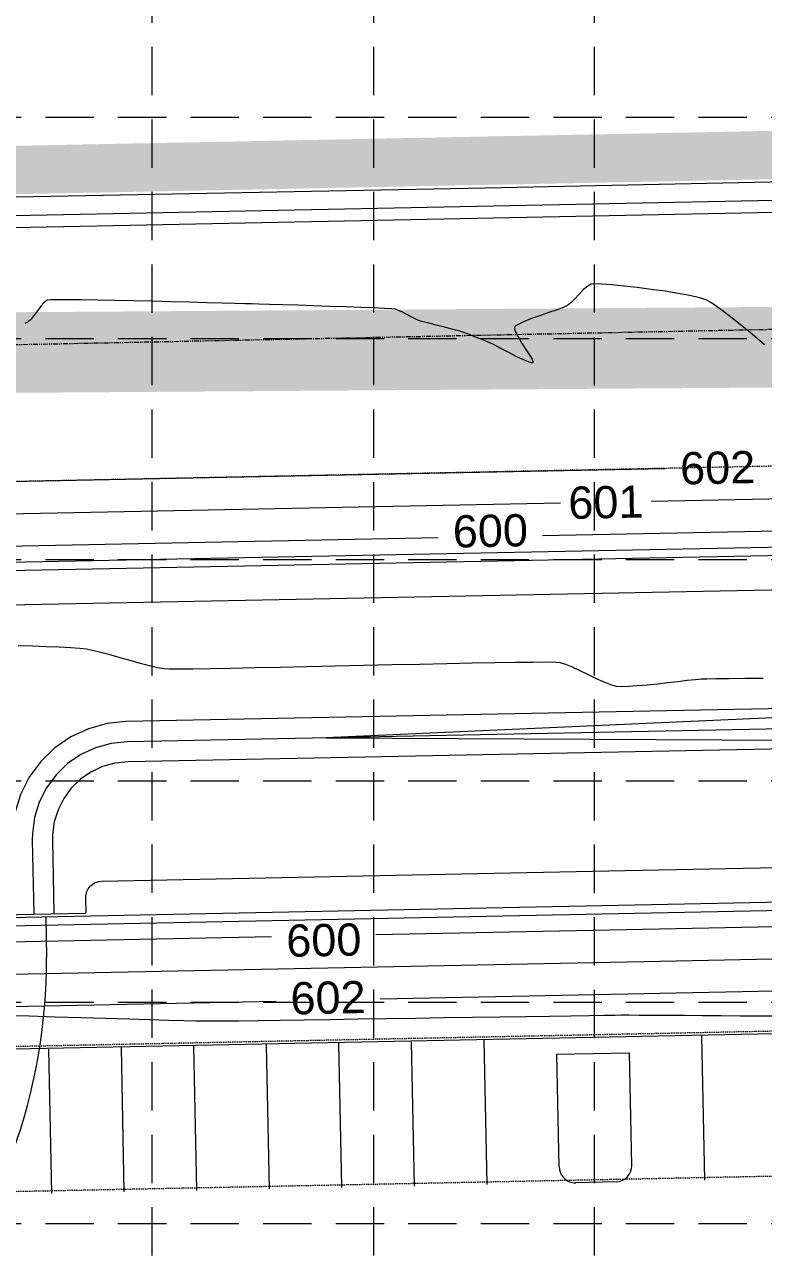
# Model space of a CAD drawing. Extents: x 2140663 to 2528301, y 336313 to 7007653.
# Drawn here: x 2527460.4 to 2527552, y 7007345.7 to 7007498.8 of the extents above; entities that cross this region are included whole.
import ezdxf

# ---------------------------------------------------------------- set-up
doc = ezdxf.new("R2010")
doc.units = 0
doc.header["$MEASUREMENT"] = 0
for name, pattern in [('HIDDEN', [0.375, 0.25, -0.125]), ('PHANTOM2', [1.25, 0.625, -0.125, 0.125, -0.125, 0.125, -0.125]), ('xdrc002pt$0$HIDDEN2', [0.1875, 0.125, -0.0625])]:
    doc.linetypes.add(name, pattern=pattern)
for name, color, linetype in [('1 EXISTING CONTOURS', 43, 'Continuous'), ('1 SILT FENCE', 200, 'Continuous'), ('GRID', 254, 'HIDDEN'), ('LIMITS OF DISTURBANCE', 1, 'HIDDEN'), ('xdrc002ar$0$xdrc002ar$0$C-PKNG-FACE-N', 1, 'Continuous'), ('xdrc002ar$0$xdrc002ar$0$C-PKNG-STRP-N', 6, 'Continuous'), ('xdrc002bs$0$C-STRM-PIPE-E', 5, 'Continuous'), ('xdrc002bs$0$v-pave-exst', 6, 'Continuous'), ('xdrc002GR$0$C-DETN-PONDSRF-FLT', 7, 'Continuous'), ('xdrc002GR$0$c-pond-cont-n', 5, 'Continuous'), ('xdrc002pt$0$V-ESMT-ACCS-N', 2, 'xdrc002pt$0$HIDDEN2'), ('xdrc002pt$0$V-ESMT-STRM-N', 2, 'xdrc002pt$0$HIDDEN2'), ('xdrc002pt$0$v-prop-line', 3, 'PHANTOM2'), ('xdrc002STM$0$C-STRM-PIPE-N', 5, 'Continuous')]:
    doc.layers.add(name, color=color, linetype=linetype)
doc.styles.get("Standard").update_dxf_attribs({"font": 'ARIAL.TTF'})

msp = doc.modelspace()

# ---------------------------------------------------------------- linework, layer by layer
at = {"layer": '1 EXISTING CONTOURS', "color": 43, "lineweight": 0}
for points, elevation in [([(2527529.698996679, 7007465.874161232), (2527529.158923559, 7007465.320009507)], 602), ([(2527530.633050315, 7007466.566630629), (2527530.203151247, 7007466.319619422)], 602), ([(2527533.198310841, 7007466.460963116), (2527531.969796301, 7007466.556983224)], 602), ([(2527538.072299672, 7007465.907942439), (2527536.337239275, 7007466.128123951)], 602), ([(2527464.467845173, 7007464.621933766), (2527463.571109739, 7007464.599084766)], 602), ([(2527465.786729719, 7007464.62457361), (2527464.467845173, 7007464.621933766)], 602), ([(2527467.45623376, 7007464.609784995), (2527465.786729719, 7007464.62457361)], 602), ([(2527469.404827681, 7007464.580348619), (2527467.45623376, 7007464.609784995)], 602), ([(2527471.560981865, 7007464.539045177), (2527469.404827681, 7007464.580348619)], 602), ([(2527473.853166695, 7007464.488655369), (2527471.560981865, 7007464.539045177)], 602), ([(2527480.830608894, 7007464.310774713), (2527478.559509826, 7007464.371739441)], 602), ([(2527528.621268832, 7007464.746917694), (2527528.124369445, 7007464.244639239)], 602), ([(2527542.887744608, 7007465.132175458), (2527541.435229087, 7007465.401649422)], 602), ([(2527544.896493538, 7007464.602166487), (2527544.070725009, 7007464.862908222)], 602), ([(2527486.457260709, 7007464.151221853), (2527484.851013952, 7007464.197735223)], 602), ([(2527487.698830795, 7007464.115086998), (2527486.457260709, 7007464.151221853)], 602), ([(2527490.759071819, 7007464.028223293), (2527489.434675057, 7007464.066134959)], 602), ([(2527494.238608266, 7007463.924662135), (2527492.389633388, 7007463.980393354)], 602), ([(2527500.218497811, 7007463.730230769), (2527498.240791973, 7007463.797563846)], 602), ([(2527502.063610978, 7007463.663064395), (2527500.218497811, 7007463.730230769)], 602), ([(2527503.68837998, 7007463.598081727), (2527502.063610978, 7007463.663064395)], 602), ([(2527505.00505332, 7007463.537299754), (2527503.68837998, 7007463.598081727)], 602), ([(2527505.925879504, 7007463.482735476), (2527505.00505332, 7007463.537299754)], 602), ([(2527506.363107036, 7007463.436405889), (2527505.925879504, 7007463.482735476)], 602), ([(2527507.248569231, 7007463.058236775), (2527506.758600751, 7007463.293203061)], 602), ([(2527507.785309728, 7007462.774230865), (2527507.248569231, 7007463.058236775)], 602), ([(2527527.706562344, 7007463.90292759), (2527527.224406073, 7007463.68192525)], 602), ([(2527547.730989074, 7007462.636229538), (2527546.540058142, 7007463.547729655)], 602), ([(2527509.199135834, 7007462.055213709), (2527508.808295779, 7007462.229995498)], 602), ([(2527513.070659566, 7007461.052624688), (2527512.171652799, 7007461.277020498)], 602), ([(2527521.156525412, 7007461.245540262), (2527521.127657783, 7007461.191984371)], 602), ([(2527521.270519501, 7007461.361617391), (2527521.156525412, 7007461.245540262)], 602), ([(2527521.567807775, 7007461.55539861), (2527521.270519501, 7007461.361617391)], 602), ([(2527514.857267193, 7007460.530790686), (2527514.345216819, 7007460.708669447)], 602), ([(2527516.930204738, 7007459.730318206), (2527516.218477645, 7007460.012794383)], 602), ([(2527517.571057755, 7007459.470617591), (2527516.930204738, 7007459.730318206)], 602), ([(2527521.127657783, 7007461.191984371), (2527521.113318415, 7007461.126201108)], 602), ([(2527521.12637283, 7007460.958694246), (2527521.237265858, 7007460.629548341)], 602), ([(2527521.519111069, 7007460.078803298), (2527522.008626355, 7007459.282350034)], 602), ([(2527552.146615169, 7007459.040877457), (2527550.587081023, 7007460.326447184)], 602), ([(2527518.608412941, 7007459.001940429), (2527518.072320201, 7007459.262513219)], 602), ([(2527522.549317719, 7007458.458935237), (2527523.0326729, 7007457.708269121)], 602), ([(2527522.348507152, 7007457.107529528), (2527521.42879119, 7007457.541097135)], 602), ([(2527522.930244618, 7007456.876575669), (2527522.348507152, 7007457.107529528)], 602), ([(2527523.23390989, 7007456.799168062), (2527522.930244618, 7007456.876575669)], 602), ([(2527523.0326729, 7007457.708269121), (2527523.305154753, 7007457.227120541)], 602), ([(2527523.357912568, 7007456.803256931), (2527523.23390989, 7007456.799168062)], 602), ([(2527523.393325664, 7007456.824023782), (2527523.357912568, 7007456.803256931)], 602), ([(2527523.411853903, 7007456.858671787), (2527523.393325664, 7007456.824023782)], 602), ([(2527523.406438019, 7007456.969402586), (2527523.411853903, 7007456.858671787)], 602), ([(2527463.048985527, 7007421.551390746), (2527461.321194779, 7007421.614519555)], 603), ([(2527464.662125752, 7007421.481626939), (2527463.048985527, 7007421.551390746)], 603), ([(2527467.214526002, 7007421.328642284), (2527466.078133296, 7007421.40684012)], 603), ([(2527475.854611652, 7007419.173898149), (2527474.70237826, 7007419.477909573)], 603), ([(2527476.864399173, 7007418.93945643), (2527475.854611652, 7007419.173898149)], 603), ([(2527478.30023749, 7007418.776750113), (2527477.674754983, 7007418.801625427)], 603), ([(2527479.510623636, 7007418.772981381), (2527478.30023749, 7007418.776750113)], 603), ([(2527481.240541672, 7007418.78791388), (2527479.510623636, 7007418.772981381)], 603), ([(2527483.424619846, 7007418.81914226), (2527481.240541672, 7007418.78791388)], 603), ([(2527485.997486405, 7007418.864261166), (2527483.424619846, 7007418.81914226)], 603), ([(2527488.8937696, 7007418.920865249), (2527485.997486405, 7007418.864261166)], 603), ([(2527492.04809768, 7007418.986549156), (2527488.8937696, 7007418.920865249)], 603), ([(2527502.405633713, 7007419.214026303), (2527498.869401488, 7007419.135535034)], 603), ([(2527512.732190663, 7007419.436629204), (2527509.402400052, 7007419.366978739)], 603), ([(2527515.862423901, 7007419.498522029), (2527512.732190663, 7007419.436629204)], 603), ([(2527518.727728013, 7007419.550251865), (2527515.862423901, 7007419.498522029)], 603), ([(2527521.26273125, 7007419.58941336), (2527518.727728013, 7007419.550251865)], 603), ([(2527525.080348091, 7007419.620409916), (2527523.40206186, 7007419.613601161)], 603), ([(2527526.232218192, 7007419.607434275), (2527525.080348091, 7007419.620409916)], 603), ([(2527526.792300414, 7007419.572268884), (2527526.232218192, 7007419.607434275)], 603), ([(2527527.49009639, 7007419.366164172), (2527526.792300414, 7007419.572268884)], 603), ([(2527529.286169602, 7007418.570173728), (2527528.338089358, 7007419.015808397)], 603), ([(2527531.282153068, 7007417.588956393), (2527530.28422741, 7007418.078232337)], 603), ([(2527538.846213347, 7007416.925271347), (2527537.563883379, 7007416.790803679)], 603), ([(2527541.401922806, 7007417.215505482), (2527540.145121414, 7007417.071165957)], 603), ([(2527543.554466464, 7007417.447591163), (2527542.557932748, 7007417.345307893)], 603), ([(2527544.33283918, 7007417.509373267), (2527543.554466464, 7007417.447591163)], 603), ([(2527546.115531767, 7007417.549836501), (2527544.969433319, 7007417.529652518)], 603), ([(2527547.708492944, 7007417.570951521), (2527546.115531767, 7007417.549836501)], 603), ([(2527551.984437177, 7007417.620079898), (2527549.685675274, 7007417.594023885)], 603), ([(2527534.403209819, 7007416.585782588), (2527533.774039998, 7007416.626842953)], 603), ([(2527537.563883379, 7007416.790803679), (2527536.356816285, 7007416.680744978)], 603), ([(2527464.166793691, 7007375.597729858), (2527460.916677022, 7007375.698551412)], 604), ([(2527515.93096206, 7007375.534720627), (2527512.419250801, 7007375.479294798)], 604), ([(2527525.463211483, 7007375.68467005), (2527522.512981335, 7007375.638547062)], 604), ([(2527530.381918135, 7007375.759641519), (2527528.106203394, 7007375.725414472)], 604), ([(2527533.591360373, 7007375.803988257), (2527532.230316773, 7007375.786212385)], 604), ([(2527534.405010004, 7007375.811830327), (2527533.591360373, 7007375.803988257)], 604), ([(2527536.600040486, 7007375.807754044), (2527535.310254508, 7007375.812329959)], 604), ([(2527538.215205307, 7007375.798972626), (2527536.600040486, 7007375.807754044)], 604), ([(2527540.096586342, 7007375.786855748), (2527538.215205307, 7007375.798972626)], 604), ([(2527542.185020961, 7007375.772273454), (2527540.096586342, 7007375.786855748)], 604), ([(2527546.746400428, 7007375.739192798), (2527544.421346533, 7007375.756095788)], 604), ([(2527553.662305753, 7007375.692832303), (2527551.426042669, 7007375.706691011)], 604), ([(2527470.414503802, 7007375.402995141), (2527467.353874383, 7007375.498323366)], 604), ([(2527473.285266652, 7007375.314408393), (2527470.414503802, 7007375.402995141)], 604), ([(2527475.902747639, 7007375.235226324), (2527473.285266652, 7007375.314408393)], 604), ([(2527480.124202832, 7007375.115729059), (2527478.203531464, 7007375.168112145)], 604), ([(2527481.601346447, 7007375.080740278), (2527480.124202832, 7007375.115729059)], 604), ([(2527482.571547014, 7007375.065809005), (2527481.601346447, 7007375.080740278)], 604), ([(2527484.999808786, 7007375.08006965), (2527483.519024485, 7007375.067656946)], 604), ([(2527486.953860982, 7007375.101908307), (2527484.999808786, 7007375.08006965)], 604), ([(2527489.321142141, 7007375.13203411), (2527486.953860982, 7007375.101908307)], 604), ([(2527492.041613328, 7007375.169308246), (2527489.321142141, 7007375.13203411)], 604), ([(2527495.055235611, 7007375.21259191), (2527492.041613328, 7007375.169308246)], 604), ([(2527498.301970058, 7007375.260746289), (2527495.055235611, 7007375.21259191)], 604), ([(2527505.254619704, 7007375.367111965), (2527501.721777732, 7007375.312632577)], 604)]:
    msp.add_lwpolyline(points, dxfattribs=dict(at, elevation=elevation))
at = {"layer": '1 EXISTING CONTOURS', "color": 43, "lineweight": 0, "extrusion": (0.6621362385689307, -0.7493834809853953, 0), "elevation": -3577710.161900389}
msp.add_lwpolyline([(6533986.772704476, 602.0000000000007), (6533986.099945365, 602.0000000000007)], dxfattribs=at)
at = {"layer": '1 EXISTING CONTOURS', "color": 43, "lineweight": 0, "extrusion": (0.06253413427245894, -0.998042825759894, 0), "elevation": -6835694.793593096}
msp.add_lwpolyline([(2960790.123712466, 602), (2960789.670391677, 602)], dxfattribs=at)
at = {"layer": '1 EXISTING CONTOURS', "color": 43, "lineweight": 0, "extrusion": (-0.04292646341843721, -0.9990782345434143, 0), "elevation": -7109505.325013206}
msp.add_lwpolyline([(2224396.421321863, 602), (2224395.536193558, 602)], dxfattribs=at)
at = {"layer": '1 EXISTING CONTOURS', "color": 43, "lineweight": 0, "extrusion": (-0.09766028240477861, -0.9952198095097479, 0), "elevation": -7220809.042360148}
msp.add_lwpolyline([(1831101.446805583, 602), (1831099.954632806, 602)], dxfattribs=at)
at = {"layer": '1 EXISTING CONTOURS', "color": 43, "lineweight": 0, "extrusion": (-0.1124181196270082, -0.9936609916765011, 0), "elevation": -7247186.624332511}
msp.add_lwpolyline([(1723748.097885923, 602), (1723746.433446501, 602)], dxfattribs=at)
at = {"layer": '1 EXISTING CONTOURS', "color": 43, "lineweight": 0, "extrusion": (-0.1402955517810549, -0.9901096697590875, 0), "elevation": -7292762.104461861}
msp.add_lwpolyline([(1519425.335748713, 602), (1519423.589926435, 602)], dxfattribs=at)
at = {"layer": '1 EXISTING CONTOURS', "color": 43, "lineweight": 0, "extrusion": (0.6012822326825141, -0.7990367179675356, 0), "elevation": -4079502.781189709}
msp.add_lwpolyline([(6232999.806604207, 602.0000000000007), (6232999.350584207, 602.0000000000007)], dxfattribs=at)
at = {"layer": '1 EXISTING CONTOURS', "color": 43, "lineweight": 0, "extrusion": (0.1129996261919889, -0.9935950304225917, 0), "elevation": -6676979.562763594}
msp.add_lwpolyline([(3303116.124078948, 602.0000000000007), (3303115.718424036, 602.0000000000007)], dxfattribs=at)
at = {"layer": '1 EXISTING CONTOURS', "color": 43, "lineweight": 0, "extrusion": (-0.02405033262642864, -0.9997107489171846, 0), "elevation": -7066224.158837496}
msp.add_lwpolyline([(2358213.284165562, 602.0000000000003), (2358210.926797831, 602.0000000000003)], dxfattribs=at)
at = {"layer": '1 EXISTING CONTOURS', "color": 43, "lineweight": 0, "extrusion": (-0.02562104785963891, -0.9996717270717294, 0), "elevation": -7069920.660027792}
msp.add_lwpolyline([(2347110.276678904, 602), (2347107.926250049, 602)], dxfattribs=at)
at = {"layer": '1 EXISTING CONTOURS', "color": 43, "lineweight": 0, "extrusion": (-0.0277724010593332, -0.9996142724768389, 0), "elevation": -7074955.55021993}
msp.add_lwpolyline([(2331893.924270164, 602.0000000000007), (2331891.802440467, 602.0000000000007)], dxfattribs=at)
at = {"layer": '1 EXISTING CONTOURS', "color": 43, "lineweight": 0, "extrusion": (0.7292951426678616, -0.6841992362470626, 0), "elevation": -2951187.681423947}
msp.add_lwpolyline([(6839843.940424107, 602.0000000000007), (6839843.15460808, 602.0000000000007)], dxfattribs=at)
at = {"layer": '1 EXISTING CONTOURS', "color": 43, "lineweight": 0, "extrusion": (-0.1579092606488681, -0.9874536269624654, 0), "elevation": -7318669.325969116}
msp.add_lwpolyline([(1389286.276917893, 602), (1389284.621777996, 602)], dxfattribs=at)
at = {"layer": '1 EXISTING CONTOURS', "color": 43, "lineweight": 0, "extrusion": (-0.2219409068011795, -0.9750601180892747, 0), "elevation": -7393664.939770391}
msp.add_lwpolyline([(909264.3140257192, 602.0000000000007), (909263.1007872957, 602.0000000000007)], dxfattribs=at)
at = {"layer": '1 EXISTING CONTOURS', "color": 43, "lineweight": 0, "extrusion": (-0.4875366785194186, -0.8731025066383976, 0), "elevation": -7350505.752976569}
msp.add_lwpolyline([(-1209589.452088981, 602), (-1209590.232213051, 602)], dxfattribs=at)
at = {"layer": '1 EXISTING CONTOURS', "color": 43, "lineweight": 0, "extrusion": (0.8022086760880407, -0.5970437504982973, 0), "elevation": -2156210.225277577}
msp.add_lwpolyline([(7130453.174235133, 602), (7130452.455194709, 602)], dxfattribs=at)
at = {"layer": '1 EXISTING CONTOURS', "color": 43, "lineweight": 0, "extrusion": (0.7949168157756137, -0.6067184322213716, 0), "elevation": -2242435.101342282}
msp.add_lwpolyline([(7103808.837776602, 602), (7103808.121129081, 602)], dxfattribs=at)
at = {"layer": '1 EXISTING CONTOURS', "color": 43, "lineweight": 0, "extrusion": (0.7502227331761331, -0.6611851863326438, 0), "elevation": -2737071.52248743}
msp.add_lwpolyline([(6928279.968859953, 602.0000000000007), (6928279.343978079, 602.0000000000007)], dxfattribs=at)
at = {"layer": '1 EXISTING CONTOURS', "color": 43, "lineweight": 0, "extrusion": (-0.02847710631630494, -0.999594444970484, 0), "elevation": -7076597.740200853}
msp.add_lwpolyline([(2326907.513853993, 602), (2326905.61368956, 602)], dxfattribs=at)
at = {"layer": '1 EXISTING CONTOURS', "color": 43, "lineweight": 0, "extrusion": (-0.02851668049310404, -0.9995933167712029, 0), "elevation": -7076689.856112804}
msp.add_lwpolyline([(2326631.002427322, 602.0000000000007), (2326630.196735861, 602.0000000000007)], dxfattribs=at)
at = {"layer": '1 EXISTING CONTOURS', "color": 43, "lineweight": 0, "extrusion": (-0.02790631049779748, -0.9996105430788536, 0), "elevation": -7075267.865698664}
msp.add_lwpolyline([(2330952.618389877, 602), (2330951.687546893, 602)], dxfattribs=at)
at = {"layer": '1 EXISTING CONTOURS', "color": 43, "lineweight": 0, "extrusion": (-0.02932080311133979, -0.9995700528251665, 0), "elevation": -7078559.24777409}
msp.add_lwpolyline([(2320941.229742133, 602.0000000000007), (2320939.598479208, 602.0000000000007)], dxfattribs=at)
at = {"layer": '1 EXISTING CONTOURS', "color": 43, "lineweight": 0, "extrusion": (-0.03110958573974583, -0.9995159796997253, 0), "elevation": -7082701.468591856}
msp.add_lwpolyline([(2308273.560900842, 602.0000000000007), (2308271.580305501, 602.0000000000007)], dxfattribs=at)
at = {"layer": '1 EXISTING CONTOURS', "color": 43, "lineweight": 0, "extrusion": (-0.03235944270111569, -0.9994762961011499, 0), "elevation": -7085582.395952092}
msp.add_lwpolyline([(2299416.956871524, 602.0000000000007), (2299414.933264739, 602.0000000000007)], dxfattribs=at)
at = {"layer": '1 EXISTING CONTOURS', "color": 43, "lineweight": 0, "extrusion": (-0.3404554332277505, -0.9402606542792827, 0), "elevation": -7449345.429390657}
msp.add_lwpolyline([(-9213.792777756229, 602), (-9214.213399116416, 602)], dxfattribs=at)
at = {"layer": '1 EXISTING CONTOURS', "color": 43, "lineweight": 0, "extrusion": (0.3261436766658652, -0.9453202114473548, 0), "elevation": -5799960.010709824}
msp.add_lwpolyline([(4674760.57262676, 602), (4674759.374608699, 602)], dxfattribs=at)
at = {"layer": '1 EXISTING CONTOURS', "color": 43, "lineweight": 0, "extrusion": (-0.3260291398618337, 0.9453597198743731, 0), "elevation": 5800526.359229364}
msp.add_lwpolyline([(-4674058.91390715, 602.0000000000007), (-4674057.818759216, 602.0000000000007)], dxfattribs=at)
at = {"layer": '1 EXISTING CONTOURS', "color": 43, "lineweight": 0, "extrusion": (0.3446085994765107, -0.9387464584044181, 0), "elevation": -5707224.096863584}
msp.add_lwpolyline([(4787539.475742723, 602), (4787538.603809805, 602)], dxfattribs=at)
at = {"layer": '1 EXISTING CONTOURS', "color": 43, "lineweight": 0, "extrusion": (-0.6330929245392386, 0.7740758030699281, 0), "elevation": 3824148.340540699}
msp.add_lwpolyline([(-6392874.394895912, 602), (-6392873.855146316, 602)], dxfattribs=at)
at = {"layer": '1 EXISTING CONTOURS', "color": 43, "lineweight": 0, "extrusion": (-0.5736863975098139, -0.8190750376566313, 0), "elevation": -7189657.538338488}
msp.add_lwpolyline([(-1949836.240901356, 602), (-1949837.415929624, 602)], dxfattribs=at)
at = {"layer": '1 EXISTING CONTOURS', "color": 43, "lineweight": 0, "extrusion": (0.442494570771146, -0.8967711830997134, 0), "elevation": -5165702.187241135}
msp.add_lwpolyline([(5367317.835021761, 602.0000000000003), (5367317.369347138, 602.0000000000003)], dxfattribs=at)
at = {"layer": '1 EXISTING CONTOURS', "color": 43, "lineweight": 0, "extrusion": (-0.6770779582453659, 0.735911297955322, 0), "elevation": 3445582.362200751}
msp.add_lwpolyline([(-6604585.381461835, 602), (-6604584.923725455, 602)], dxfattribs=at)
at = {"layer": '1 EXISTING CONTOURS', "color": 43, "lineweight": 0, "extrusion": (0.7774072956799953, -0.6289975330822186, 0), "elevation": -2442809.698483325}
msp.add_lwpolyline([(7037419.664079988, 602.0000000000003), (7037419.033475562, 602.0000000000003)], dxfattribs=at)
at = {"layer": '1 EXISTING CONTOURS', "color": 43, "lineweight": 0, "extrusion": (-0.4763991213989535, -0.8792291380125579, 0), "elevation": -7365267.942892663}
msp.add_lwpolyline([(-1116090.008072992, 602.0000000000003), (-1116090.617481555, 602.0000000000003)], dxfattribs=at)
at = {"layer": '1 EXISTING CONTOURS', "color": 43, "lineweight": 0, "extrusion": (-0.4621864237623748, -0.8867827860810936, 0), "elevation": -7382277.136807569}
msp.add_lwpolyline([(-997402.6048665, 602.0000000000007), (-997403.1542414911, 602.0000000000007)], dxfattribs=at)
at = {"layer": '1 EXISTING CONTOURS', "color": 43, "lineweight": 0, "extrusion": (-0.2922028397282334, -0.9563563668710302, 0), "elevation": -7440176.317537511}
msp.add_lwpolyline([(369599.6700781672, 602.0000000000007), (369599.2030973656, 602.0000000000007)], dxfattribs=at)
at = {"layer": '1 EXISTING CONTOURS', "color": 43, "lineweight": 0, "extrusion": (-0.2560454016561086, -0.9666647569301171, 0), "elevation": -7421023.694827901}
msp.add_lwpolyline([(649026.8322601952, 602.0000000000003), (649026.0957548763, 602.0000000000003)], dxfattribs=at)
at = {"layer": '1 EXISTING CONTOURS', "color": 43, "lineweight": 0, "extrusion": (-0.2442647171598565, -0.9697085891910081, 0), "elevation": -7412577.430824234}
msp.add_lwpolyline([(739273.748753695, 602), (739272.8455895004, 602)], dxfattribs=at)
at = {"layer": '1 EXISTING CONTOURS', "color": 43, "lineweight": 0, "extrusion": (-0.2405982345821256, -0.9706247933758774, 0), "elevation": -7409730.620481984}
msp.add_lwpolyline([(767283.1672117733, 602.0000000000007), (767282.2006620874, 602.0000000000007)], dxfattribs=at)
at = {"layer": '1 EXISTING CONTOURS', "color": 43, "lineweight": 0, "extrusion": (0.4367403602105149, -0.8995876042738639, 0), "elevation": -5199954.87269803}
msp.add_lwpolyline([(5334169.013834785, 602.0000000000007), (5334168.355800839, 602.0000000000007)], dxfattribs=at)
at = {"layer": '1 EXISTING CONTOURS', "color": 43, "lineweight": 0, "extrusion": (-0.3731374972806085, 0.9277760549416891, 0), "elevation": 5558242.010640102}
msp.add_lwpolyline([(-4959722.356007918, 602.0000000000007), (-4959721.312473782, 602.0000000000007)], dxfattribs=at)
at = {"layer": '1 EXISTING CONTOURS', "color": 43, "lineweight": 0, "extrusion": (-0.3401112924476151, 0.9403851916898804, 0), "elevation": 5730074.556726566}
msp.add_lwpolyline([(-4760163.538228486, 602.0000000000003), (-4760162.357723117, 602.0000000000003)], dxfattribs=at)
at = {"layer": '1 EXISTING CONTOURS', "color": 43, "lineweight": 0, "extrusion": (-0.624435922838207, -0.7810760387242698, 0), "elevation": -7051652.757332277}
msp.add_lwpolyline([(-2401502.678947696, 602.0000000000007), (-2401504.428600786, 602.0000000000007)], dxfattribs=at)
at = {"layer": '1 EXISTING CONTOURS', "color": 43, "lineweight": 0, "extrusion": (0.6327926260939027, 0.7743213108013897, 0), "elevation": 7025441.238947503}
msp.add_lwpolyline([(2477132.938515951, 602), (2477134.862109972, 602)], dxfattribs=at)
at = {"layer": '1 EXISTING CONTOURS', "color": 43, "lineweight": 0, "extrusion": (-0.2504089167721799, -0.9681401625802866, 0), "elevation": -7417116.292914482}
msp.add_lwpolyline([(692256.9669524524, 602.0000000000007), (692256.1836411646, 602.0000000000007)], dxfattribs=at)
at = {"layer": '1 EXISTING CONTOURS', "color": 43, "lineweight": 0, "extrusion": (-0.2752734197970944, -0.9613659783626695, 0), "elevation": -7432491.837422015}
msp.add_lwpolyline([(500898.6279458394, 602), (500898.0909993004, 602)], dxfattribs=at)
at = {"layer": '1 EXISTING CONTOURS', "color": 43, "lineweight": 0, "extrusion": (-0.349623271963289, -0.9368903712290377, 0), "elevation": -7448900.312398897}
msp.add_lwpolyline([(-81966.25508656027, 602.0000000000007), (-81966.94601667672, 602.0000000000007)], dxfattribs=at)
at = {"layer": '1 EXISTING CONTOURS', "color": 43, "lineweight": 0, "extrusion": (-0.3610947521707755, -0.9325291308879988, 0), "elevation": -7447333.437982358}
msp.add_lwpolyline([(-173374.534144327, 602.0000000000007), (-173375.2996803895, 602.0000000000007)], dxfattribs=at)
at = {"layer": '1 EXISTING CONTOURS', "color": 43, "lineweight": 0, "extrusion": (0.9969769399428128, 0.07769801298788236, 0), "elevation": 3064346.0707927}
msp.add_lwpolyline([(6789893.782078436, 602), (6789893.614063657, 602)], dxfattribs=at)
at = {"layer": '1 EXISTING CONTOURS', "color": 43, "lineweight": 0, "extrusion": (0.8902031462524558, 0.4555637808279196, 0), "elevation": 5442352.616033803}
msp.add_lwpolyline([(5086616.36869245, 602), (5086615.750019012, 602)], dxfattribs=at)
at = {"layer": '1 EXISTING CONTOURS', "color": 43, "lineweight": 0, "extrusion": (-0.3834298006596004, -0.9235700233150377, 0), "elevation": -7441005.065091784}
msp.add_lwpolyline([(-352528.7831737674, 602), (-352529.3259181534, 602)], dxfattribs=at)
at = {"layer": '1 EXISTING CONTOURS', "color": 43, "lineweight": 0, "extrusion": (0.4628377419786295, 0.8864430182477179, 0), "elevation": 7381544.113454033}
msp.add_lwpolyline([(1002814.349119557, 602.0000000000007), (1002815.27754709, 602.0000000000007)], dxfattribs=at)
at = {"layer": '1 EXISTING CONTOURS', "color": 43, "lineweight": 0, "extrusion": (-0.4641792511008753, -0.8857412843756526, 0), "elevation": -7380017.432790694}
msp.add_lwpolyline([(-1013987.455395392, 602.0000000000007), (-1013988.564715287, 602.0000000000007)], dxfattribs=at)
at = {"layer": '1 EXISTING CONTOURS', "color": 43, "lineweight": 0, "extrusion": (0.8358963527489983, 0.5488873176353435, 0), "elevation": 5959051.957431594}
msp.add_lwpolyline([(4470184.880574293, 602.0000000000007), (4470183.895506234, 602.0000000000007)], dxfattribs=at)
at = {"layer": '1 EXISTING CONTOURS', "color": 43, "lineweight": 0, "extrusion": (0.4533888781315397, 0.8913128099531746, 0), "elevation": 7391786.776635917}
msp.add_lwpolyline([(924291.0861996901, 602.0000000000007), (924292.2247558786, 602.0000000000007)], dxfattribs=at)
at = {"layer": '1 EXISTING CONTOURS', "color": 43, "lineweight": 0, "extrusion": (0.9307061019428056, 0.3657678933509998, 0), "elevation": 4915484.230621299}
msp.add_lwpolyline([(5597396.325662293, 602.0000000000007), (5597396.048756451, 602.0000000000007)], dxfattribs=at)
at = {"layer": '1 EXISTING CONTOURS', "color": 43, "lineweight": 0, "extrusion": (-0.0311684262867683, -0.9995141465746278, 0), "elevation": -7082794.026607435}
msp.add_lwpolyline([(2307823.041401922, 603.0000000000007), (2307821.28058731, 603.0000000000007)], dxfattribs=at)
at = {"layer": '1 EXISTING CONTOURS', "color": 43, "lineweight": 0, "extrusion": (-0.05274175937759732, -0.9986081848341499, 0), "elevation": -7130971.379180527}
msp.add_lwpolyline([(2154364.578817592, 603), (2154363.160836481, 603)], dxfattribs=at)
at = {"layer": '1 EXISTING CONTOURS', "color": 43, "lineweight": 0, "extrusion": (-0.1027686262429382, -0.9947052877411175, 0), "elevation": -7230063.382541273}
msp.add_lwpolyline([(1793942.717848504, 603.0000000000007), (1793941.939431296, 603.0000000000007)], dxfattribs=at)
at = {"layer": '1 EXISTING CONTOURS', "color": 43, "lineweight": 0, "extrusion": (-0.1862267932788503, -0.9825067844371745, 0), "elevation": -7355521.176876555}
msp.add_lwpolyline([(1178285.682807214, 603.0000000000007), (1178284.858175803, 603.0000000000007)], dxfattribs=at)
at = {"layer": '1 EXISTING CONTOURS', "color": 43, "lineweight": 0, "extrusion": (-0.23694036494803, -0.9715241960230813, 0), "elevation": -7406738.525226193}
msp.add_lwpolyline([(795157.2206058812, 603), (795156.181336724, 603)], dxfattribs=at)
at = {"layer": '1 EXISTING CONTOURS', "color": 43, "lineweight": 0, "extrusion": (-0.2612884307794843, -0.9652607709530078, 0), "elevation": -7424387.071094373}
msp.add_lwpolyline([(608710.652330173, 603.0000000000007), (608709.4587061282, 603.0000000000007)], dxfattribs=at)
at = {"layer": '1 EXISTING CONTOURS', "color": 43, "lineweight": 0, "extrusion": (-0.2724624536897712, -0.9621664156108076, 0), "elevation": -7430945.640342561}
msp.add_lwpolyline([(522589.9677603943, 603.0000000000007), (522588.6814382598, 603.0000000000007)], dxfattribs=at)
at = {"layer": '1 EXISTING CONTOURS', "color": 43, "lineweight": 0, "extrusion": (-0.2749076081702864, -0.9614706480023676, 0), "elevation": -7432250.164328665}
msp.add_lwpolyline([(503698.526514807, 603.0000000000003), (503697.2096076156, 603.0000000000003)], dxfattribs=at)
at = {"layer": '1 EXISTING CONTOURS', "color": 43, "lineweight": 0, "extrusion": (-0.2696197984661804, -0.9629668552318176, 0), "elevation": -7429369.917816364}
msp.add_lwpolyline([(544535.3384252007, 603), (544534.0531333818, 603)], dxfattribs=at)
at = {"layer": '1 EXISTING CONTOURS', "color": 43, "lineweight": 0, "extrusion": (-0.1676788699236222, -0.985841669123971, 0), "elevation": -7332010.047905209}
msp.add_lwpolyline([(1316696.743815931, 603.0000000000007), (1316695.92182206, 603.0000000000007)], dxfattribs=at)
at = {"layer": '1 EXISTING CONTOURS', "color": 43, "lineweight": 0, "extrusion": (0.02161381821913373, -0.9997663941451475, 0), "elevation": -6951153.258768603}
msp.add_lwpolyline([(2678362.039101007, 603), (2678358.691317731, 603)], dxfattribs=at)
at = {"layer": '1 EXISTING CONTOURS', "color": 43, "lineweight": 0, "extrusion": (0.02205014289684293, -0.9997568660420537, 0), "elevation": -6949983.682743713}
msp.add_lwpolyline([(2681398.941874285, 603), (2681395.466726763, 603)], dxfattribs=at)
at = {"layer": '1 EXISTING CONTOURS', "color": 43, "lineweight": 0, "extrusion": (0.02205925508387786, -0.9997566650266176, 0), "elevation": -6949959.24356739}
msp.add_lwpolyline([(2681469.357474953, 603.0000000000007), (2681465.823824988, 603.0000000000007)], dxfattribs=at)
at = {"layer": '1 EXISTING CONTOURS', "color": 43, "lineweight": 0, "extrusion": (0.02164713905928271, -0.9997656732307567, 0), "elevation": -6951063.993530346}
msp.add_lwpolyline([(2678607.720771255, 603.0000000000007), (2678604.25598313, 603.0000000000007)], dxfattribs=at)
at = {"layer": '1 EXISTING CONTOURS', "color": 43, "lineweight": 0, "extrusion": (0.01130552494847373, -0.9999360905106084, 0), "elevation": -6978396.794111843}
msp.add_lwpolyline([(2606584.426597801, 603.0000000000007), (2606582.287130459, 603.0000000000007)], dxfattribs=at)
at = {"layer": '1 EXISTING CONTOURS', "color": 43, "lineweight": 0, "extrusion": (0.3818512191919284, 0.9242238075280456, 0), "elevation": 7441563.261176435}
msp.add_lwpolyline([(339789.6303111603, 603), (339790.5478302292, 603)], dxfattribs=at)
at = {"layer": '1 EXISTING CONTOURS', "color": 43, "lineweight": 0, "extrusion": (-0.4421106658166918, -0.8969605114892859, 0), "elevation": -7402825.400502176}
msp.add_lwpolyline([(-830959.4156779433, 603), (-830960.5283889212, 603)], dxfattribs=at)
at = {"layer": '1 EXISTING CONTOURS', "color": 43, "lineweight": 0, "extrusion": (-0.4192522951956668, -0.9078697665266565, 0), "elevation": -7421495.861662153}
msp.add_lwpolyline([(-643205.6286929911, 603.0000000000007), (-643206.6725473274, 603.0000000000007)], dxfattribs=at)
at = {"layer": '1 EXISTING CONTOURS', "color": 43, "lineweight": 0, "extrusion": (-0.3695896903802938, -0.9291950606651969, 0), "elevation": -7445407.259276955}
msp.add_lwpolyline([(-241297.7597855218, 603.0000000000007), (-241298.6716847024, 603.0000000000007)], dxfattribs=at)
at = {"layer": '1 EXISTING CONTOURS', "color": 43, "lineweight": 0, "extrusion": (0.1116190807829524, -0.9937510658133498, 0), "elevation": -6681506.475429369}
msp.add_lwpolyline([(3293907.165246747, 603), (3293905.858170848, 603)], dxfattribs=at)
at = {"layer": '1 EXISTING CONTOURS', "color": 43, "lineweight": 0, "extrusion": (0.1115836435790004, -0.9937550455145547, 0), "elevation": -6681623.935010805}
msp.add_lwpolyline([(3293671.329166573, 603.0000000000007), (3293670.165892034, 603.0000000000007)], dxfattribs=at)
at = {"layer": '1 EXISTING CONTOURS', "color": 43, "lineweight": 0, "extrusion": (0.03183970443465764, -0.9994929880802135, 0), "elevation": -6923388.400666002}
msp.add_lwpolyline([(2749377.577000394, 603), (2749376.940083332, 603)], dxfattribs=at)
at = {"layer": '1 EXISTING CONTOURS', "color": 43, "lineweight": 0, "extrusion": (0.01166852075696875, -0.9999319204942626, 0), "elevation": -6977447.76652602}
msp.add_lwpolyline([(2609143.808990564, 603), (2609141.831673619, 603)], dxfattribs=at)
at = {"layer": '1 EXISTING CONTOURS', "color": 43, "lineweight": 0, "extrusion": (-0.2597505617235314, -0.9656757456228826, 0), "elevation": -7423420.593598843}
msp.add_lwpolyline([(620597.6567798227, 603.0000000000003), (620596.9351391213, 603.0000000000003)], dxfattribs=at)
at = {"layer": '1 EXISTING CONTOURS', "color": 43, "lineweight": 0, "extrusion": (0.0253127408060628, -0.9996795812423523, 0), "elevation": -6941192.454838995}
msp.add_lwpolyline([(2704102.334301688, 603.0000000000003), (2704101.453532452, 603.0000000000003)], dxfattribs=at)
at = {"layer": '1 EXISTING CONTOURS', "color": 43, "lineweight": 0, "extrusion": (0.06756160100238762, -0.9977151046616436, 0), "elevation": -6820641.064178974}
msp.add_lwpolyline([(2995193.490619037, 603.0000000000007), (2995192.415042012, 603.0000000000007)], dxfattribs=at)
at = {"layer": '1 EXISTING CONTOURS', "color": 43, "lineweight": 0, "extrusion": (-0.0306260746488339, -0.9995309117539107, 0), "elevation": -7081494.827681452}
msp.add_lwpolyline([(2311666.9032323, 604), (2311663.651969823, 604)], dxfattribs=at)
at = {"layer": '1 EXISTING CONTOURS', "color": 43, "lineweight": 0, "extrusion": (-0.03117529278167153, -0.9995139324291469, 0), "elevation": -7082763.975089992}
msp.add_lwpolyline([(2307781.851165933, 604.0000000000007), (2307778.662535349, 604.0000000000007)], dxfattribs=at)
at = {"layer": '1 EXISTING CONTOURS', "color": 43, "lineweight": 0, "extrusion": (0.01579423970410014, -0.9998752632164521, 0), "elevation": -6966581.264765767}
msp.add_lwpolyline([(2637880.210658548, 604), (2637876.82564649, 604)], dxfattribs=at)
at = {"layer": '1 EXISTING CONTOURS', "color": 43, "lineweight": 0, "extrusion": (0.01574905654644796, -0.999875975917962, 0), "elevation": -6966700.460236632}
msp.add_lwpolyline([(2637568.594495513, 604), (2637565.396669452, 604)], dxfattribs=at)
at = {"layer": '1 EXISTING CONTOURS', "color": 43, "lineweight": 0, "extrusion": (0.0154141907016446, -0.9998811943051101, 0), "elevation": -6967583.409039272}
msp.add_lwpolyline([(2635240.847219996, 604), (2635238.203914046, 604)], dxfattribs=at)
at = {"layer": '1 EXISTING CONTOURS', "color": 43, "lineweight": 0, "extrusion": (0.014373588265041, -0.9998966946441953, 0), "elevation": -6970322.179158338}
msp.add_lwpolyline([(2627992.257069848, 604), (2627990.40848024, 604)], dxfattribs=at)
at = {"layer": '1 EXISTING CONTOURS', "color": 43, "lineweight": 0, "extrusion": (0.000551930590216012, -0.9999998476863002, 0), "elevation": -7005979.720955043}
msp.add_lwpolyline([(2531402.510344219, 604), (2531401.605099577, 604)], dxfattribs=at)
at = {"layer": '1 EXISTING CONTOURS', "color": 43, "lineweight": 0, "extrusion": (-0.007233849294459361, -0.9999738353698986, 0), "elevation": -7025476.286130221}
msp.add_lwpolyline([(2476787.988912439, 604), (2476785.752528353, 604)], dxfattribs=at)
at = {"layer": '1 EXISTING CONTOURS', "color": 43, "lineweight": 0, "extrusion": (-0.007117010240609663, -0.9999746737619083, 0), "elevation": -7025186.844804183}
msp.add_lwpolyline([(2477613.52293333, 604.0000000000003), (2477611.168254106, 604.0000000000003)], dxfattribs=at)
at = {"layer": '1 EXISTING CONTOURS', "color": 43, "lineweight": 0, "extrusion": (-0.006771181291461916, -0.9999770752891879, 0), "elevation": -7024329.57355861}
msp.add_lwpolyline([(2480045.271369772, 604), (2480042.94629382, 604)], dxfattribs=at)
at = {"layer": '1 EXISTING CONTOURS', "color": 43, "lineweight": 0, "extrusion": (-0.02915773436726157, -0.9995748228754907, 0), "elevation": -7078091.330565426}
msp.add_lwpolyline([(2322084.393853067, 604.0000000000003), (2322082.092090585, 604.0000000000003)], dxfattribs=at)
at = {"layer": '1 EXISTING CONTOURS', "color": 43, "lineweight": 0, "extrusion": (0.001950376625464657, -0.9999980980137007, 0), "elevation": -7002432.19494882}
msp.add_lwpolyline([(2541145.732323282, 604), (2541144.784844009, 604)], dxfattribs=at)
at = {"layer": '1 EXISTING CONTOURS', "color": 43, "lineweight": 0, "extrusion": (0.01517053657662044, -0.9998849207883762, 0), "elevation": -6968225.352088348}
msp.add_lwpolyline([(2633516.502358611, 604), (2633513.082157344, 604)], dxfattribs=at)
at = {"layer": '1 EXISTING CONTOURS', "color": 43, "lineweight": 0, "extrusion": (0.01559660073620756, -0.9998783656252772, 0), "elevation": -6967102.539075771}
msp.add_lwpolyline([(2636492.645181579, 604.0000000000007), (2636489.058908032, 604.0000000000007)], dxfattribs=at)
at = {"layer": '1 EXISTING CONTOURS', "color": 43, "lineweight": 0, "extrusion": (0.01571540967280583, -0.9998765053239405, 0), "elevation": -6966789.212608323}
msp.add_lwpolyline([(2637324.061311642, 604), (2637320.482075862, 604)], dxfattribs=at)
at = {"layer": '1 SILT FENCE', "color": 200, "linetype": 'Continuous', "lineweight": 0, "const_width": 10}
msp.add_lwpolyline([(2527395.543867936, 7007457.618971909), (2527661.494530885, 7007459.479046433)], dxfattribs=at)
at = {"layer": 'GRID', "color": 253, "linetype": 'HIDDEN', "lineweight": 0, "ltscale": 24}
for p, q in [((2527476.162591924, 7006031.998962794), (2527476.168752994, 7007623.471191216)), ((2527503.695680559, 7006031.994634018), (2527503.666313902, 7007623.464716725)), ((2527530.983350792, 7006031.990343825), (2527531.038154987, 7007623.461265043)), ((2527228.947377252, 7007487.275630045), (2528272.331315909, 7007487.275630045)), ((2527228.947377252, 7007459.818157976), (2528272.331315909, 7007459.818157976)), ((2527228.947377252, 7007432.360685904), (2528272.331315909, 7007432.360685904)), ((2527228.947377252, 7007404.903213835), (2528272.331315909, 7007404.903213835)), ((2527228.947377252, 7007377.445741766), (2528272.331315909, 7007377.445741766)), ((2527228.947377252, 7007349.988269694), (2528272.331315909, 7007349.988269694))]:
    msp.add_line(p, q, dxfattribs=at)
at = {"layer": 'LIMITS OF DISTURBANCE', "ltscale": 70, "const_width": 6}
msp.add_lwpolyline([(2527323.279507909, 7007478.034385583), (2527323.279507909, 7007463.102355542), (2527345.362386929, 7006446.874516389, 0.3527120601780434), (2527681.725039883, 7006131.321992346), (2528205.897920626, 7006144.525554366), (2528183.386823632, 7007495.015237641)], format="xyb", close=True, dxfattribs=at)
at = {"layer": 'xdrc002ar$0$xdrc002ar$0$C-PKNG-FACE-N', "color": 7, "lineweight": 0}
for p, q in [((2527574.05017074, 7007373.948622907), (2527422.371639622, 7007370.869114171)), ((2527526.390767273, 7007370.980589109), (2527535.38890932, 7007371.163277172)), ((2527526.674948704, 7007356.983479261), (2527526.390767273, 7007370.980589109)), ((2527535.673090751, 7007357.166167323), (2527535.38890932, 7007371.163277172)), ((2527533.714100976, 7007355.125982855), (2527528.715133173, 7007355.024489488))]:
    msp.add_line(p, q, dxfattribs=at)
for centre, start, end in [((2527533.673547857, 7007357.125554275), 271.1631088099875, 1.163108489888423), ((2527528.674580053, 7007357.024060908), 181.1631084898884, 271.1631088099875)]:
    msp.add_arc(centre, 1.9999992, start, end, dxfattribs=at)
at = {"layer": 'xdrc002ar$0$xdrc002ar$0$C-PKNG-STRP-N', "color": 7, "lineweight": 0}
for p, q in [((2527508.719261961, 7007354.618516014), (2527508.355521908, 7007372.534216744)), ((2527517.717404005, 7007354.801204078), (2527517.353663954, 7007372.716904807)), ((2527544.711830143, 7007355.349268266), (2527544.348090091, 7007373.264968997)), ((2527463.728551733, 7007353.705075699), (2527463.36481168, 7007371.62077643)), ((2527472.726693779, 7007353.887763764), (2527472.362953726, 7007371.803464493)), ((2527481.724835824, 7007354.070451825), (2527481.361095772, 7007371.986152557)), ((2527490.722977869, 7007354.253139888), (2527490.359237817, 7007372.168840618)), ((2527499.721119916, 7007354.43582795), (2527499.357379863, 7007372.351528682))]:
    msp.add_line(p, q, dxfattribs=at)
at = {"layer": 'xdrc002bs$0$C-STRM-PIPE-E', "color": 5, "lineweight": 0}
for p, q in [((2527354.868313551, 7007472.957860736), (2527586.568518523, 7007477.66203871)), ((2527355.519953902, 7007471.47078178), (2527586.598966545, 7007476.162347769))]:
    msp.add_line(p, q, dxfattribs=at)
at = {"layer": 'xdrc002bs$0$v-pave-exst', "color": 7, "lineweight": 0}
msp.add_lwpolyline([(2527661.907952487, 7007455.796298092, 0.3313427926009946), (2527630.467704535, 7007480.68569177), (2527606.798120412, 7007480.250347688), (2527603.757752875, 7007479.745863429), (2527602.165658521, 7007479.252640828), (2527599.950462448, 7007478.723752975), (2527597.429241329, 7007478.522443344), (2527586.508153763, 7007478.278237397), (2527583.075748519, 7007478.519942976), (2527581.192221266, 7007479.018886419), (2527579.369442957, 7007479.513829274), (2527576.441932031, 7007479.713808711), (2527517.506526839, 7007478.450732788), (2527457.125498852, 7007477.29414254), (2527298.018688595, 7007474.010729227)], format="xyb", dxfattribs=at)
at = {"layer": 'xdrc002GR$0$C-DETN-PONDSRF-FLT', "lineweight": 0}
for points in [[(2528069.719467446, 7007444.094669045, 599.5), (2527431.032377092, 7007431.464485042, 599.5), (2527430.034297553, 7007431.406590907, 599.5), (2527429.043539699, 7007431.272750066, 599.5), (2527428.065874036, 7007431.063742053, 599.5), (2527427.10699482, 7007430.780784201, 599.5), (2527426.172486885, 7007430.425524552, 599.5), (2527425.267793122, 7007430.000032258, 599.5), (2527424.398182772, 7007429.506785531, 599.5), (2527423.568720737, 7007428.948657203, 599.5), (2527422.784238084, 7007428.328898003, 599.5), (2527422.049303906, 7007427.651117618, 599.5), (2527421.368198705, 7007426.919263669, 599.5), (2527420.744889469, 7007426.137598719, 599.5), (2527420.18300656, 7007425.310675451, 599.5), (2527419.685822573, 7007424.443310141, 599.5), (2527419.256233276, 7007423.540554618, 599.5), (2527418.896740742, 7007422.607666835, 599.5), (2527418.609438776, 7007421.650080246, 599.5), (2527418.396000721, 7007420.673372155, 599.5), (2527418.257669714, 7007419.683231241, 599.5), (2527418.24097502, 7007419.416353002, 599.5)], [(2527419.247752551, 7007419.436793472, 599.5), (2527419.318341601, 7007420.115274454, 599.5), (2527419.503524384, 7007421.097688973, 599.5), (2527419.769174002, 7007422.061463444, 599.5), (2527420.113477067, 7007423.000018905, 599.5), (2527420.53408328, 7007423.906948541, 599.5), (2527421.02812148, 7007424.776061427, 599.5), (2527421.592219238, 7007425.601424784, 599.5), (2527422.222525885, 7007426.377404477, 599.5), (2527422.91473879, 7007427.098703475, 599.5), (2527423.664132738, 7007427.760398014, 599.5), (2527424.465592179, 7007428.357971203, 599.5), (2527425.313646153, 7007428.887343858, 599.5), (2527426.202505633, 7007429.344902353, 599.5), (2527427.126103045, 7007429.727523278, 599.5), (2527428.078133684, 7007430.032594769, 599.5), (2527429.052098752, 7007430.258034332, 599.5), (2527430.041349725, 7007430.402303061, 599.5), (2527431.039133728, 7007430.464416142, 599.5), (2527431.052148456, 7007430.464680514, 599.5), (2528069.73923881, 7007443.094864517, 599.5)], [(2527878.404955037, 7007439.311185082, 593.5), (2527878.591249084, 7007429.890609457, 593.5476332221929), (2527878.484244171, 7007428.209369188, 593.5576332221929), (2527878.123678047, 7007426.671007462, 593.5676332221929), (2527877.512899943, 7007425.213778982, 593.5776332221928), (2527876.668836682, 7007423.878068708, 593.5876332221928), (2527875.614880238, 7007422.700893888, 593.5976332221928), (2527874.380239477, 7007421.714878209, 593.6076332221928), (2527872.999130661, 7007420.947347648, 593.6176332221928), (2527871.509829195, 7007420.41957319, 593.6276332221928), (2527869.894289348, 7007420.135760265, 593.6376332221929), (2527869.238751064, 7007420.099556943, 593.6418810018062), (2527472.917048349, 7007412.262204312, 595.6235770678022), (2527470.618590069, 7007412.024376136, 595.6335770678022), (2527468.290628687, 7007411.380663644, 595.6435770678022), (2527466.101714739, 7007410.359671135, 595.6535770678022), (2527464.112510775, 7007408.989693924, 595.6635770678022), (2527462.37814467, 7007407.308698925, 595.6735770678023), (2527460.946681844, 7007405.363272456, 595.6835770678023), (2527459.857793196, 7007403.207329165, 595.6935770678023), (2527459.141655678, 7007400.900617861, 595.7035770678023), (2527458.826183722, 7007398.56675085, 595.7135770678022), (2527458.809899167, 7007397.52465827, 595.7178248474175), (2527458.990332815, 7007388.400433063, 595.7632336312455)], [(2527880.904466356, 7007439.360613493, 593), (2527881.092821113, 7007429.835831252, 593.0476332221929), (2527880.965932309, 7007427.84217919, 593.0576332221929), (2527880.510062607, 7007425.897203066, 593.0676332221929), (2527879.737845768, 7007424.054805046, 593.0776332221928), (2527878.670682653, 7007422.366044496, 593.0876332221928), (2527877.338148126, 7007420.877722943, 593.0976332221928), (2527875.777171432, 7007419.631087042, 593.1076332221928), (2527874.031012755, 7007418.660685483, 593.1176332221928), (2527872.148064329, 7007417.993411525, 593.1276332221928), (2527870.180509315, 7007417.64775769, 593.1376332221929), (2527869.33242315, 7007417.600920553, 593.1418810018062), (2527473.070683376, 7007409.764753703, 595.1235770678022), (2527471.083606528, 7007409.559145072, 595.1335770678022), (2527469.15817382, 7007409.026737147, 595.1435770678022), (2527467.347745804, 7007408.182284836, 595.1535770678022), (2527465.702495842, 7007407.049190897, 595.1635770678022), (2527464.26801963, 7007405.658857374, 595.1735770678023), (2527463.084071577, 7007404.049815324, 595.1835770678023), (2527462.183463072, 7007402.266656994, 595.1935770678023), (2527461.591153162, 7007400.358800007, 595.2035770678023), (2527461.323556848, 7007398.37911783, 595.2135770678022), (2527461.310285414, 7007397.529843004, 595.2178248474175), (2527461.489844134, 7007388.449861472, 595.2632336312455)], [(2527869.426095236, 7007415.102284163, 593.6418810018062), (2527473.224318404, 7007407.267303094, 595.6235770678022), (2527471.548622988, 7007407.093914007, 595.6335770678022), (2527470.025718953, 7007406.67281065, 595.6435770678022), (2527468.59377687, 7007406.004898537, 595.6535770678022), (2527467.292480909, 7007405.108687871, 595.6635770678022), (2527466.157894589, 7007404.009015822, 595.6735770678023), (2527465.221461311, 7007402.736358193, 595.6835770678023), (2527464.509132949, 7007401.325984823, 595.6935770678023), (2527464.040650645, 7007399.816982153, 595.7035770678023), (2527463.820929974, 7007398.19148481, 595.7135770678022), (2527463.810671662, 7007397.535027739, 595.7178248474175), (2527463.989355452, 7007388.499289882, 595.7632336312455)], [(2528077.849741885, 7007400.443573497, 599.5), (2527439.918972677, 7007387.53681334, 599.5)], [(2527439.939271359, 7007386.537019379, 599.5), (2528077.876160851, 7007399.443922539, 599.5)]]:
    msp.add_polyline3d(points, dxfattribs=at)
at = {"layer": 'xdrc002GR$0$c-pond-cont-n', "lineweight": 0}
for points, elevation in [([(2527888.425200401, 7007446.510706311), (2527538.074861302, 7007439.582447833)], 601), ([(2527873.252789224, 7007442.20988635), (2527524.616400743, 7007435.31552164)], 600), ([(2527501.076239348, 7007410.401087831), (2527503.802697603, 7007410.222094341)], 595), ([(2527503.939122953, 7007385.835987583), (2527535.017258405, 7007386.466962783), (2527753.423473455, 7007390.901234671), (2527887.160826358, 7007392.886582512)], 600), ([(2527539.150914404, 7007378.549239188), (2527753.56404319, 7007382.902439984), (2527900.749259725, 7007385.087423053)], 602), ([(2527539.232744993, 7007382.55172491), (2527598.813088823, 7007383.761376584)], 601), ([(2527504.472682752, 7007377.845171722), (2527535.179647859, 7007378.468611099)], 602), ([(2527535.179647859, 7007378.468611099), (2527539.150914404, 7007378.549239188)], 602)]:
    msp.add_lwpolyline(points, dxfattribs=dict(at, elevation=elevation))
for points, elevation in [([(2527539.84727364, 7007443.618279738), (2527426.833810089, 7007441.383412522, 0.2220098992742528), (2527411.642095883, 7007433.918922832), (2527402.493873176, 7007423.514924848, 0.1875434255380942), (2527401.24977648, 7007420.111776103), (2527401.596601996, 7007403.029186524, 0.1870259731570363), (2527402.970909563, 7007399.686580099), (2527412.31780486, 7007389.849658984, -0.02415326437037735), (2527413.894137369, 7007388.021496814, 0.2362093053886775), (2527438.14267026, 7007376.49848241), (2527491.5229687, 7007377.582255421)], 602), ([(2527526.838962803, 7007439.360255359), (2527426.912895546, 7007437.384194412, 0.223059248022503), (2527414.719529501, 7007431.362651987, 0.223059248022503)], 601), ([(2527511.666551625, 7007435.059435397), (2527426.991981003, 7007433.384976302, 0.1921284889043586), (2527418.798124651, 7007429.926428381, 0.01115325261890928), (2527418.487770582, 7007429.606017842), (2527411.767132964, 7007422.350568627, 0.1942521044052824), (2527411.234801311, 7007420.950868969), (2527411.577984592, 7007404.047674445, 0.1887168132740893), (2527412.136738312, 7007402.70118969), (2527416.756199397, 7007397.902715661, -0.06505430856169402), (2527418.296303829, 7007395.818866367, 0.2779844129645154), (2527437.980280803, 7007384.496834094), (2527490.9894089, 7007385.573071283)], 600), ([(2527414.719529511, 7007431.362651999), (2527407.496282627, 7007423.114669592, 0.1870259731809259), (2527406.258780641, 7007419.71903595), (2527406.555181785, 7007405.120055002, 0.1887168132304068), (2527407.952066084, 7007401.753843117), (2527413.419474625, 7007396.074562048, -0.0756332150112787), (2527414.287763424, 7007394.846444569, 0.2893582932855343), (2527438.061475531, 7007380.497658252), (2527539.232744993, 7007382.55172491)], 601), ([(2527588.693713607, 7007429.281237906), (2527435.134380172, 7007426.244566764, 0.4143680495774045), (2527431.214289788, 7007422.164153925), (2527431.589752473, 7007403.671065439)], 596), ([(2527623.838122773, 7007425.975444638), (2527600.414283103, 7007425.512232821, 0.4142135623912387), (2527597.474183614, 7007422.453505144), (2527597.588384222, 7007416.678573183, -0.4069053422847286), (2527595.6783228, 7007414.641036154), (2527497.781263753, 7007410.253411102), (2527595.946871861, 7007409.74286346, -0.4067640896896692), (2527597.93605816, 7007407.783487872), (2527598.052470377, 7007402.04970515, 0.4142135623438139), (2527601.112748304, 7007399.111219314), (2527623.634012674, 7007399.568465503)], 595), ([(2527431.589752473, 7007403.671065439, 0.4142135623842277), (2527443.830864185, 7007391.917122099), (2527452.914017769, 7007392.101536143, -0.4142135624133786), (2527454.954203054, 7007390.142545586), (2527454.990771619, 7007388.341392674, 0.4142135606126496), (2527455.092780883, 7007388.243443147), (2527467.890144273, 7007388.503266281, 0.4142135605572791), (2527467.9880938, 7007388.605275545), (2527467.951525235, 7007390.406428467, -0.4142135624161472), (2527469.910515792, 7007392.446613753), (2527534.869078028, 7007393.765458695), (2527589.392323755, 7007394.872436789)], 596)]:
    msp.add_lwpolyline(points, format="xyb", dxfattribs=dict(at, elevation=elevation))
at = {"layer": 'xdrc002pt$0$V-ESMT-ACCS-N', "color": 7, "lineweight": 0}
for p, q in [((2527654.679349973, 7007357.890057527), (2527528.70531116, 7007355.332423628)), ((2527654.679349973, 7007357.890057527), (2527528.70531116, 7007355.332423628)), ((2527528.70531116, 7007355.332423628), (2527419.738352449, 7007353.120082178))]:
    msp.add_line(p, q, dxfattribs=at)
at = {"layer": 'xdrc002pt$0$V-ESMT-STRM-N', "color": 7, "lineweight": 0}
for p, q in [((2528101.806410341, 7007455.094461684), (2527397.991979818, 7007440.805012335)), ((2528103.229515356, 7007385.000620446), (2527399.477327568, 7007370.712434803))]:
    msp.add_line(p, q, dxfattribs=at)
at = {"layer": 'xdrc002pt$0$v-prop-line', "color": 7, "lineweight": 0}
msp.add_line((2527332.689760574, 7007456.482693586), (2528169.444881075, 7007473.471219813), dxfattribs=at)
at = {"layer": 'xdrc002STM$0$C-STRM-PIPE-N', "color": 5, "lineweight": 0}
msp.add_lwpolyline([(2527462.999220259, 7007388.003884084), (2527463.10077996, 7007383.001649139)], dxfattribs=at)
msp.add_arc((2527391.601089019, 7007382.971201117), 71.49999999979681, 320.3902966764174, 0, dxfattribs=at)

# ---------------------------------------------------------------- texts
at = {"layer": 'xdrc002GR$0$c-pond-cont-n', "lineweight": 0, "char_height": 4, "attachment_point": 5}
for s, insert, rotation in [('{602}', (2527546.322198199, 7007443.746322859, 602), 1.132889543253408), ('{601}', (2527532.456912052, 7007439.471351597, 601), 1.1328895485884503), ('{600}', (2527518.127121149, 7007435.913388423, 600), 1.1328895486412014), ('{600}', (2527497.475817068, 7007385.120407658, 600), 1.1328895486412014), ('{602}', (2527497.997825725, 7007377.978794355, 602), 1.132889543253408)]:
    msp.add_mtext(s, dxfattribs=dict(at, insert=insert, rotation=rotation))

doc.saveas('drawing.dxf')
